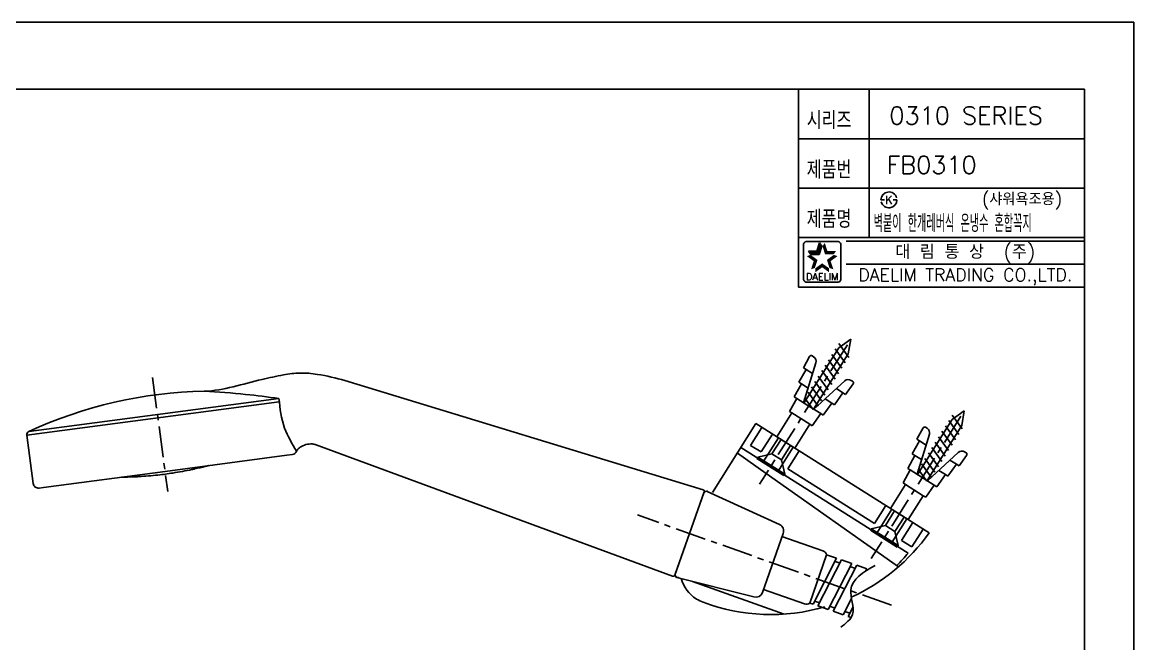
# Model space of a CAD drawing. Extents: x 10556 to 11150, y -5808 to -5388.
# Drawn here: x 10835 to 11149.9, y -5564.1 to -5388.1 of the extents above; entities that cross this region are included whole.
import ezdxf
from ezdxf.enums import TextEntityAlignment as Align

# ---------------------------------------------------------------- set-up
doc = ezdxf.new("R2010")
doc.units = 0
doc.header["$LTSCALE"] = 7
doc.header["$MEASUREMENT"] = 0
doc.linetypes.add('CENTER', pattern=[2, 1.25, -0.25, 0.25, -0.25])
doc.layers.get('0').update_dxf_attribs({"color": 2, "linetype": 'CONTINUOUS'})
for name, color, linetype in [('CL', 1, 'CENTER'), ('D', 2, 'CONTINUOUS'), ('DIM', 2, 'CONTINUOUS'), ('DWG', 7, 'CONTINUOUS'), ('TXT', 4, 'CONTINUOUS')]:
    doc.layers.add(name, color=color, linetype=linetype)
doc.styles.add('GHS', font='ROMANS.shx', dxfattribs={"bigfont": 'GHS.shx'})
doc.styles.add('ROMANS', font='romans', dxfattribs={"bigfont": 'GHS.shx'})

# ---------------------------------------------------------------- blocks, each defined once
blk = doc.blocks.new('S')
at = {"layer": 'DWG', "color": 2}
for p, q in [((5592.17, 3275.28), (5596.35, 3275.51)), ((5592.17, 3274.41), (5592.17, 3275.28)), ((5596.35, 3276.4), (5600.01, 3276.61)), ((5596.35, 3275.51), (5596.35, 3276.4)), ((5596.35, 3275.51), (5596.35, 3273.32)), ((5600.54, 3276.11), (5600.54, 3275.6)), ((5568.04, 3273.82), (5567.54, 3273.82)), ((5567.54, 3264.82), (5567.54, 3273.82)), ((5568.04, 3273.82), (5568.04, 3269.32)), ((5568.04, 3273.82), (5570.94, 3270.92)), ((5583.79, 3272.32), (5575.79, 3272.32)), ((5575.79, 3272.32), (5575.79, 3269.32)), ((5583.79, 3273.12), (5587.98, 3273.36)), ((5583.79, 3272.32), (5583.79, 3273.12)), ((5583.79, 3266.32), (5583.79, 3272.32)), ((5587.98, 3274.17), (5592.17, 3274.41)), ((5587.98, 3273.36), (5587.98, 3274.17)), ((5599.43, 3274.15), (5587.98, 3271.06)), ((5587.98, 3273.36), (5587.98, 3269.32)), ((5592.17, 3274.41), (5592.17, 3272.19)), ((5568.04, 3264.82), (5568.04, 3269.32)), ((5570.94, 3270.92), (5575.79, 3270.92)), ((5570.94, 3270.92), (5570.94, 3267.72)), ((5575.79, 3266.32), (5575.79, 3269.32)), ((5587.82, 3267.72), (5589.37, 3271.57)), ((5587.98, 3270.92), (5606.46, 3270.92)), ((5587.98, 3265.28), (5587.98, 3269.32)), ((5589.37, 3267.07), (5591.18, 3271.57)), ((5591.18, 3267.07), (5592.99, 3271.57)), ((5592.99, 3267.07), (5594.8, 3271.57)), ((5594.8, 3267.07), (5596.61, 3271.57)), ((5596.61, 3267.07), (5598.42, 3271.57)), ((5598.42, 3267.07), (5600.23, 3271.57)), ((5600.23, 3267.07), (5602.04, 3271.57)), ((5602.04, 3267.07), (5603.85, 3271.57)), ((5603.85, 3267.07), (5605.66, 3271.57)), ((5605.66, 3267.07), (5607.47, 3271.57)), ((5610.33, 3269.33), (5606.46, 3270.92)), ((5610.33, 3269.33), (5606.47, 3267.72)), ((5568.04, 3264.82), (5570.94, 3267.72)), ((5570.94, 3267.72), (5575.79, 3267.72)), ((5583.79, 3266.32), (5575.79, 3266.32)), ((5583.79, 3266.32), (5583.79, 3265.52)), ((5583.79, 3265.52), (5587.98, 3265.28)), ((5587.98, 3267.72), (5606.46, 3267.72)), ((5599.43, 3264.49), (5587.98, 3267.59)), ((5592.17, 3264.23), (5592.17, 3266.45)), ((5567.54, 3264.82), (5568.04, 3264.82)), ((5587.98, 3265.28), (5587.98, 3264.47)), ((5587.98, 3264.47), (5592.17, 3264.23)), ((5592.17, 3264.23), (5592.17, 3263.37)), ((5592.17, 3263.37), (5596.35, 3263.13)), ((5596.35, 3263.13), (5596.35, 3265.32)), ((5596.35, 3263.13), (5596.35, 3262.24)), ((5600.54, 3263.04), (5600.54, 3262.53)), ((5596.35, 3262.24), (5600.01, 3262.03))]:
    blk.add_line(p, q, dxfattribs=at)
for centre, radius, start, end in [((5599.04, 3275.6), 1.5, 285.1209, 0.0005), ((5600.04, 3276.11), 0.5, 0.0005, 93.2254), ((5599.04, 3263.04), 1.5, 0.0005, 74.8801), ((5600.04, 3262.53), 0.5, 266.7756, 0.0005)]:
    blk.add_arc(centre, radius, start, end, dxfattribs=at)

msp = doc.modelspace()

# ---------------------------------------------------------------- linework, layer by layer
at = {"color": 7}
for p, q in [((11054.88915, -5407.08533), (11054.88915, -5463.08533)), ((11074.88915, -5407.08533), (11074.88915, -5449.08533)), ((11054.88915, -5421.08533), (11135.88915, -5421.08533)), ((11054.88915, -5435.08533), (11135.88915, -5435.08533)), ((11054.88915, -5449.08533), (11135.88915, -5449.08533)), ((11054.88915, -5463.08533), (11135.88915, -5463.08533))]:
    msp.add_line(p, q, dxfattribs=at)
at = {"color": 2, "linetype": 'Continuous'}
for p, q in [((11057.11664, -5450.2008), (11066.11664, -5450.2008)), ((11068.38915, -5450.08533), (11135.88915, -5450.08533)), ((11056.36664, -5460.9508), (11056.36664, -5450.9508)), ((11066.86664, -5450.9508), (11066.86664, -5460.9508)), ((11068.38915, -5456.58533), (11135.88915, -5456.58533)), ((11066.11664, -5461.7008), (11057.36664, -5461.7008))]:
    msp.add_line(p, q, dxfattribs=at)
at = {"color": 2}
for p, q in [((11060.12828, -5452.90226), (11060.87765, -5450.59594)), ((11061.54276, -5451.51137), (11060.87765, -5450.59594)), ((11058.36837, -5453.8177), (11057.70327, -5452.90226)), ((11057.70327, -5452.90226), (11060.12828, -5452.90226)), ((11058.36837, -5453.8177), (11060.79339, -5453.8177)), ((11060.79339, -5453.8177), (11061.54276, -5451.51137))]:
    msp.add_line(p, q, dxfattribs=at)
at = {"color": 7, "linetype": 'Continuous'}
for p, q in [((10926.40126, -5489.57041), (11027.88444, -5520.45795)), ((10836.26787, -5505.06213), (10838.07876, -5518.70936)), ((10909.9081, -5510.69128), (10875.45023, -5515.26359)), ((10911.53758, -5510.47506), (10909.9081, -5510.69128)), ((11019.25484, -5544.95271), (10917.93637, -5507.68314)), ((10875.45023, -5515.26359), (10840.99236, -5519.8359)), ((10863.14302, -5516.90606), (10863.07836, -5516.90525)), ((10867.16838, -5516.79932), (10863.96537, -5516.89757)), ((10840.99236, -5519.8359), (10839.76303, -5519.99902)), ((11019.89894, -5544.64987), (11028.21035, -5521.10271))]:
    msp.add_line(p, q, dxfattribs=at)
at = {"linetype": 'Continuous'}
msp.add_lwpolyline([(10555.88915, -5808.08533), (11149.88915, -5808.08533), (11149.88915, -5388.08533), (10555.88915, -5388.08533)], close=True, dxfattribs=at)
at = {"color": 2, "linetype": 'Continuous'}
for centre, radius, start, end in [((11057.11664, -5450.9508), 0.75, 90, 180), ((11066.11664, -5450.9508), 0.75, 0, 90), ((11057.24164, -5460.8258), 0.88388, 188.1301024, 278.1301024), ((11066.11664, -5460.9508), 0.75, 270, 0)]:
    msp.add_arc(centre, radius, start, end, dxfattribs=at)
at = {"color": 7, "linetype": 'Continuous'}
for centre, radius, start, end in [((10888.82374, -5616.04921), 123.5, 91.0495129, 114.8943001), ((10837.25918, -5504.93059), 1, 114.8936411, 187.558573), ((10911.34025, -5508.9881), 1.50002, 277.5618187, 337.7161232), ((10862.53185, -5417.90795), 99, 282.4327913, 284.2874752), ((10862.53185, -5417.90795), 99, 284.7634314, 284.8062906), ((10862.53185, -5417.90795), 99, 270.3108553, 270.3537145), ((10862.53185, -5417.90795), 99, 270.8296707, 272.6843546), ((10862.53185, -5417.90795), 99, 273.1557773, 276.3302771), ((10862.53185, -5417.90795), 99, 276.3302771, 278.7868689), ((10862.53185, -5417.90795), 99, 278.7868689, 281.9613686), ((10839.56572, -5518.51205), 1.5, 187.558573, 277.558573), ((11027.73886, -5520.93629), 0.5, 340.558573, 73.0717832), ((11019.42745, -5544.48345), 0.5, 249.8041696, 340.558573)]:
    msp.add_arc(centre, radius, start, end, dxfattribs=at)
for points, start_tangent, end_tangent in [([(10886.56165, -5492.56992), (10894.71463, -5491.31967), (10902.95898, -5489.24074), (10908.98223, -5487.95423)], (0.999832248, 0.018316025), (0.982053019, 0.188605057)), ([(10908.98223, -5487.95423), (10911.3483, -5487.60224), (10913.73531, -5487.44644), (10916.16716, -5487.50492), (10918.62582, -5487.79881)], (0.982053013, 0.188605087), (0.986267866, -0.165153552)), ([(10918.62581, -5487.79881), (10926.40126, -5489.57041)], (0.986012568, -0.166670983), (0.956670302, -0.291173373)), ([(10917.93637, -5507.68314), (10917.75703, -5507.62508), (10917.56787, -5507.57877), (10917.16435, -5507.52037), (10916.28644, -5507.5329), (10914.48649, -5508.0154), (10913.70118, -5508.45114), (10913.08348, -5508.9937), (10912.7283, -5509.55692)], (-0.938518206, 0.345229746), (-0.379220319, -0.925306408)), ([(10887.75988, -5513.63959), (10887.72927, -5513.64752), (10887.64181, -5513.67018), (10887.51013, -5513.7043), (10887.35644, -5513.74412), (10887.20465, -5513.78345), (10887.0777, -5513.81634), (10886.99362, -5513.83812), (10886.96378, -5513.84585)], (-0.968028078, -0.250841862), (-0.968044544, -0.250778308)), ([(10863.96537, -5516.89757), (10863.94111, -5516.89782), (10863.87204, -5516.89854), (10863.76487, -5516.89965), (10863.63136, -5516.90103), (10863.48797, -5516.90251), (10863.35215, -5516.90391), (10863.24061, -5516.90506), (10863.16825, -5516.9058), (10863.14302, -5516.90606)], (-0.999946338, -0.010359612), (-0.999947016, -0.010293963)), ([(10867.98188, -5516.75782), (10867.95795, -5516.75904), (10867.89002, -5516.76251), (10867.78527, -5516.76785), (10867.65483, -5516.77451), (10867.51315, -5516.78173), (10867.37694, -5516.78868), (10867.26579, -5516.79435), (10867.19361, -5516.79803), (10867.16838, -5516.79932)], (-0.998700688, -0.050960146), (-0.998702467, -0.050925256)), ([(10883.84598, -5514.58632), (10883.82133, -5514.59165), (10883.75058, -5514.60694), (10883.64164, -5514.63049), (10883.50849, -5514.65927), (10883.37005, -5514.6892), (10883.2425, -5514.71677), (10883.14005, -5514.73891), (10883.07344, -5514.75331), (10883.04981, -5514.75842)], (-0.977422971, -0.211292061), (-0.977430352, -0.211257914))]:
    msp.add_spline(points, degree=3, dxfattribs=dict(at, start_tangent=start_tangent, end_tangent=end_tangent))
at = {"color": 2}
for points in [[(11060.12828, -5452.90226), (11060.79339, -5453.8177), (11060.87765, -5450.59594), (11061.54276, -5451.51137)], [(11062.35562, -5450.59594), (11061.69052, -5451.51137), (11063.10499, -5452.90226), (11062.43989, -5453.8177)], [(11059.20843, -5455.73328), (11060.28459, -5455.38361), (11057.24656, -5454.30789), (11058.32271, -5453.95823)], [(11057.70327, -5452.90226), (11058.36837, -5453.8177), (11060.12828, -5452.90226), (11060.79339, -5453.8177)], [(11063.10499, -5452.90226), (11062.43989, -5453.8177), (11065.53, -5452.90226), (11064.8649, -5453.8177)], [(11065.98672, -5454.30789), (11064.91056, -5453.95823), (11064.02484, -5455.73328), (11062.94868, -5455.38361)], [(11058.45906, -5458.0396), (11059.53522, -5457.68993), (11059.20843, -5455.73328), (11060.28459, -5455.38361)], [(11061.61664, -5457.48294), (11061.61664, -5456.3514), (11059.65476, -5458.90832), (11059.65476, -5457.77679)], [(11063.57851, -5458.90832), (11063.57851, -5457.77679), (11061.61664, -5457.48294), (11061.61664, -5456.3514)], [(11064.02484, -5455.73328), (11062.94868, -5455.38361), (11064.77421, -5458.0396), (11063.69805, -5457.68993)]]:
    msp.add_solid(points, dxfattribs=at)
at = {"layer": 'CL'}
for p, q in [((11068.75832, -5479.39855), (11043.89465, -5518.87407)), ((10871.92089, -5488.66575), (10876.21197, -5521.00428)), ((11100.91196, -5499.6505), (11075.52489, -5539.95701)), ((11081.25078, -5553.21074), (11009.28038, -5527.62372))]:
    msp.add_line(p, q, dxfattribs=at)
at = {"layer": 'D'}
for p, q in [((11078.27184, -5438.40345), (11078.77184, -5438.40345)), ((11078.77184, -5438.40345), (11079.27184, -5438.40345)), ((11082.27184, -5438.40345), (11081.77184, -5438.40345)), ((11082.77184, -5438.40345), (11082.27184, -5438.40345))]:
    msp.add_line(p, q, dxfattribs=at)
for start, end in [(15, 180), (195, 0)]:
    msp.add_arc((11080.52184, -5438.40345), 2.25, start, end, dxfattribs=at)
for p in [(11029.07805, -5520.94018), (11020.47093, -5545.32513), (11020.97512, -5545.41999)]:
    msp.add_point(p, dxfattribs=at)
at = {"layer": 'DIM'}
msp.add_spline([(11076.65187, -5541.89884), (11069.71554, -5548.83763), (11070.23878, -5555.77597), (11066.85802, -5559.43058)], degree=3, dxfattribs=at)
at = {"layer": 'DWG'}
for p, q in [((10836.83696, -5504.0241), (10907.70137, -5494.62091)), ((10836.26787, -5505.06213), (10907.81223, -5495.56872)), ((11030.56491, -5521.27379), (11042.85554, -5501.7602)), ((11041.35016, -5507.90299), (11044.54784, -5502.82609)), ((11042.85554, -5501.7602), (11091.93217, -5532.6711)), ((11044.31168, -5509.7683), (11047.50936, -5504.69141)), ((11044.93808, -5512.52649), (11049.20165, -5505.7573)), ((11037.60003, -5510.10427), (11045.78224, -5515.8772)), ((11038.59197, -5508.52939), (11086.01679, -5538.39991)), ((11041.35016, -5507.90299), (11044.31168, -5509.7683)), ((11049.16883, -5515.19122), (11053.4324, -5508.42203)), ((11051.92702, -5514.56482), (11055.1247, -5509.48793)), ((11045.78224, -5515.8772), (11083.21901, -5542.2906)), ((11051.92702, -5514.56482), (11076.46533, -5530.02027)), ((11024.05465, -5532.87629), (11028.12548, -5521.34315)), ((11029.07805, -5520.94018), (11049.53235, -5530.34717)), ((11076.46533, -5530.02027), (11079.66301, -5524.94338)), ((11077.09174, -5532.77846), (11081.35531, -5526.00927)), ((11081.32248, -5535.4432), (11085.58606, -5528.674)), ((11084.08067, -5534.81679), (11087.27835, -5529.7399)), ((11087.04219, -5536.6821), (11090.23987, -5531.60521)), ((11024.05465, -5532.87629), (11019.98238, -5544.41348)), ((11044.67432, -5549.56888), (11050.58265, -5532.8299)), ((11061.82497, -5537.77575), (11050.22082, -5533.74168)), ((11087.04219, -5536.6821), (11084.08067, -5534.81679)), ((11058.07557, -5552.56461), (11062.84779, -5538.87242)), ((11062.84779, -5538.87242), (11065.70929, -5539.86719)), ((11059.02316, -5552.89403), (11065.70929, -5539.86719)), ((11060.42159, -5553.38018), (11067.10772, -5540.35334)), ((11063.28309, -5554.37495), (11069.96922, -5541.34812)), ((11064.71384, -5554.87234), (11071.39997, -5541.8455)), ((11066.67893, -5541.26298), (11065.24818, -5540.76559)), ((11067.10772, -5540.35334), (11069.96922, -5541.34812)), ((11071.39997, -5541.8455), (11074.26147, -5542.84028)), ((11020.47093, -5545.32513), (11042.29825, -5550.84222)), ((11070.93886, -5542.7439), (11069.5081, -5542.24652)), ((11073.88362, -5543.57646), (11074.26147, -5542.84028)), ((11024.91262, -5546.44782), (11050.89321, -5555.68448)), ((11025.95792, -5551.39032), (11026.02997, -5551.43571)), ((11056.60398, -5552.79412), (11044.99982, -5548.76004)), ((11067.57534, -5555.86711), (11069.93026, -5551.27893)), ((11058.07557, -5552.56461), (11059.02316, -5552.89403)), ((11060.91503, -5552.49301), (11059.48427, -5551.99563)), ((11060.42159, -5553.38018), (11063.28309, -5554.37495)), ((11065.17495, -5553.97394), (11063.7442, -5553.47655)), ((11068.97376, -5556.35326), (11070.35409, -5553.66392)), ((11064.71384, -5554.87234), (11067.57534, -5555.86711)), ((11069.4672, -5555.4661), (11068.03645, -5554.96871)), ((11068.97376, -5556.35326), (11069.82893, -5556.65055))]:
    msp.add_line(p, q, dxfattribs=at)
for centre, radius, start, end in [((11028.78557, -5521.57614), 0.7, 65.302161, 160.5585759), ((11048.69669, -5532.16422), 2, 340.5585759, 65.302161), ((11047.09657, -5500.81567), 55, 294.4474974, 324.6064323), ((11061.37548, -5539.20682), 1.5, 13.0304732, 72.5628385), ((11048.88239, -5507.20237), 48.5, 314.2507937, 319.9655518), ((11020.64247, -5544.64647), 0.7, 160.5585759, 255.8149908), ((11031.28738, -5542.92883), 10, 195.6421117, 237.7952368), ((11031.35944, -5542.97422), 10, 237.7952368, 249.5301823), ((11042.78836, -5548.9032), 2, 255.8149908, 340.5585759), ((11047.09657, -5500.81567), 55, 249.5301823, 286.1017938), ((11057.13913, -5551.39283), 1.5, 249.0981079, 308.6304732)]:
    msp.add_arc(centre, radius, start, end, dxfattribs=at)
for points in [[(10886.56166, -5492.56992), (10898.28791, -5493.46126), (10907.70137, -5494.62091)], [(10907.70137, -5494.62091), (10909.32348, -5503.0119), (10912.72825, -5509.5569)]]:
    msp.add_spline(points, degree=3, dxfattribs=at)
at = {"layer": 'TXT', "color": 4}
for p, q in [((10581.88915, -5407.08533), (11135.88915, -5407.08533)), ((11135.88915, -5407.08533), (11135.88915, -5797.08533))]:
    msp.add_line(p, q, dxfattribs=at)

# ---------------------------------------------------------------- block references
at = {"layer": 'D', "rotation": 57.79521420357041}
for p in [(10846.04557, -11967.41466), (10878.1992, -11987.66662)]:
    msp.add_blockref('S', p, dxfattribs=at)

# ---------------------------------------------------------------- texts
at = {"color": 7, "style": 'GHS'}
for s, p in [('0310 SERIES', (11102.39608, -5414.50659)), ('FB0310', (11092.62999, -5428.50659))]:
    msp.add_text(s, height=5, dxfattribs=at).set_placement(p, align=Align.MIDDLE)
at = {"style": 'GHS'}
msp.add_text('(샤워욕조용)', height=3.5, dxfattribs=at).set_placement((11106.86079, -5439.90415))
at = {"style": 'GHS', "width": 0.5}
msp.add_text('벽붙이 한개레버식 온냉수 혼합꼭지', height=5, dxfattribs=at).set_placement((11076.18343, -5447.52413))
at = {"color": 7, "linetype": 'Continuous'}
for s, height, style, p in [('대 림 통 상  (주)', 4, 'GHS', (11102.14949, -5453.39023)), ('DAELIM TRADING CO.,LTD.', 3.6, 'ROMANS', (11102.14949, -5460.15758))]:
    msp.add_text(s, height=height, dxfattribs=dict(at, style=style)).set_placement(p, align=Align.MIDDLE)
at = {"color": 2, "linetype": 'Continuous', "style": 'ROMANS'}
msp.add_text('DAELIM', height=2, dxfattribs=at).set_placement((11061.61664, -5461.1508), align=Align.CENTER)
at = {"layer": 'D', "style": 'GHS', "width": 0.8}
for s, p in [('시리즈', (11057.22951, -5418.35594)), ('제품번', (11057.22951, -5432.35594)), ('제품명', (11057.22951, -5446.35594))]:
    msp.add_text(s, height=5, dxfattribs=at).set_placement(p)
at = {"layer": 'D', "style": 'GHS'}
msp.add_text('K', height=2.394, dxfattribs=at).set_placement((11080.52184, -5438.40345), align=Align.MIDDLE)

doc.saveas('drawing.dxf')
